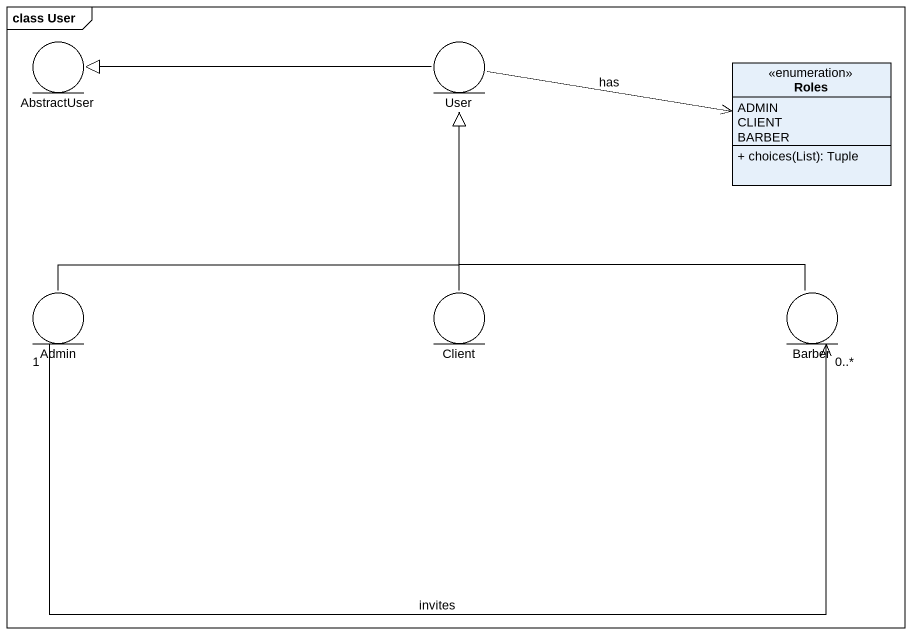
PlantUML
@startuml
mainframe class User
allowmixing
hide circle
hide empty members
skinparam classAttributeIconSize 0
entity AbstractUser
entity User
enum Roles {
  ADMIN
  CLIENT
  BARBER
  + choices(List): Tuple
}
entity Admin
entity Client
entity Barber
User -left-|> AbstractUser
User -right-> Roles : has
Admin -up-|> User
Admin "1" -right-> "0..*" Barber : invites
Client -up-|> User
Barber -up-|> User
@enduml
